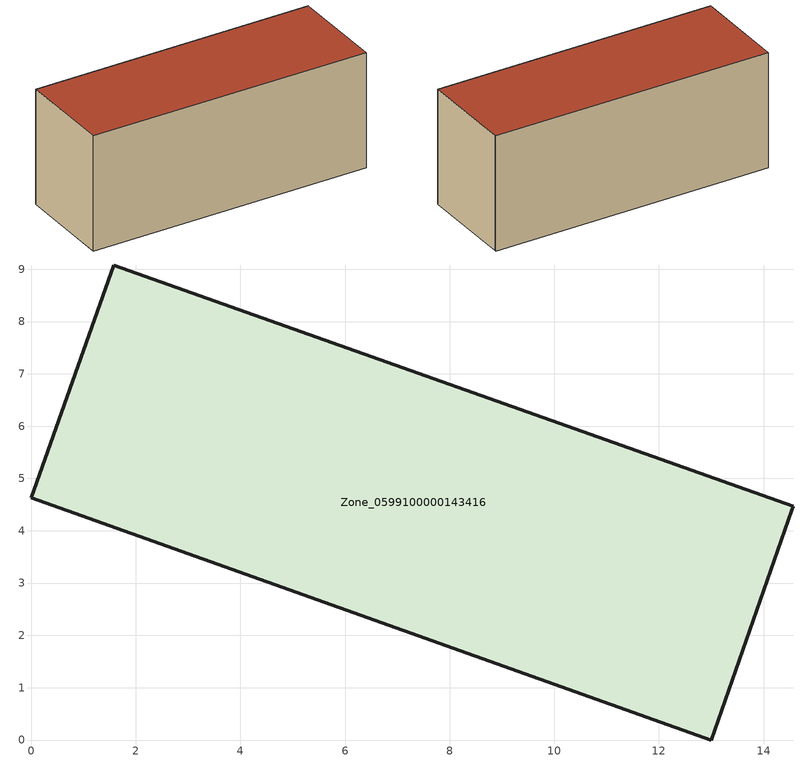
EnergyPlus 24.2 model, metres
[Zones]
Zone_0599100000143416
 floor ground (C_G): 1.58,9.08 14.57,4.46 14.54,4.4 13,0 0,4.63 z0.6
 wall outside (C_F): 13,0 14.54,4.4 14.57,4.46 1.58,9.08 0,4.63 13,0 z0.6:6.32
 roof outside (C_R): 14.57,4.46 1.58,9.08 0,4.63 13,0 14.54,4.4 z6.32
[BUILDING]
Pand.0599100000143416: North Axis=0; Terrain=City; Loads Convergence Tolerance Value=0.04; Temperature Convergence Tolerance Value=0.4; Solar Distribution=FullExterior; Maximum Number of Warmup Days=25; Minimum Number of Warmup Days=1
[Site:Location]
Rotterdam.The.Hague.AP_ZH_NLD Design_Conditions: Latitude=51.96; Longitude=4.45; Time Zone=1; Elevation=-4.5
[SITE:GROUNDTEMPERATURE:BUILDINGSURFACE]
18, 18, 18, 18, 18, 18, 18, 18, 18, 18, 18, 18
[MATERIAL] Thermal Absorptance=0.9; Solar Absorptance=0.7; Visible Absorptance=0.7
Name | Roughness | Thickness | Conductivity | Density | Specific Heat
G.TI.1965-1974 | MediumSmooth | 0.15 | 0.882353 | 540 | 1210
F.TI.1965-1974 | Rough | 0.3 | 0.697674 | 1920 | 840
R.TI.1965-1974 | MediumRough | 0.2 | 0.232558 | 1500 | 1000
[CONSTRUCTION]
C_G: G.TI.1965-1974
C_F: F.TI.1965-1974
C_R: R.TI.1965-1974
[ZONE]
Zone_0599100000143416: Type=1; Multiplier=1; Ceiling Height=Autocalculate; Volume=Autocalculate; Floor Area=autocalculate; Part of Total Floor Area=Yes
[ZONEINFILTRATION:DESIGNFLOWRATE]
Infil_Zone_0599100000143416: Zone or ZoneList or Space or SpaceList=Zone_0599100000143416; Schedule=AlwaysOn; Design Flow Rate Calculation Method=Flow/Area; Flow Rate per Floor Area=0.003; Constant Term Coefficient=1; Temperature Term Coefficient=0; Velocity Term Coefficient=0; Velocity Squared Term Coefficient=0
[HVACTEMPLATE:ZONE:IDEALLOADSAIRSYSTEM]
Zone_0599100000143416: Maximum Heating Supply Air Temperature=50; Minimum Cooling Supply Air Temperature=13; Maximum Heating Supply Air Humidity Ratio=0.0156; Minimum Cooling Supply Air Humidity Ratio=0.0077; Heating Limit=NoLimit; Cooling Limit=NoLimit; Dehumidification Control Type=ConstantSensibleHeatRatio; Cooling Sensible Heat Ratio=0.7; Dehumidification Setpoint=60; Humidification Control Type=None; Humidification Setpoint=30; Outdoor Air Method=None; Outdoor Air Flow Rate per Person=0.00944; Outdoor Air Flow Rate per Zone Floor Area=0; Outdoor Air Flow Rate per Zone=0; Demand Controlled Ventilation Type=None; Outdoor Air Economizer Type=NoEconomizer; Heat Recovery Type=None; Sensible Heat Recovery Effectiveness=0.7; Latent Heat Recovery Effectiveness=0.65
[ZONECONTROL:THERMOSTAT]
ThermostatControl_Zone_0599100000143416: Zone or ZoneList=Zone_0599100000143416; Control Type Schedule=DualSetpointControlType; Control 1=Thermostat_Zone_0599100000143416; Temperature Difference Between Cutout And Setpoint=0
[THERMOSTATSETPOINT:DUALSETPOINT]
Thermostat_Zone_0599100000143416: Heating Setpoint Temperature Schedule=HeatingSetpoint_Zone_0599100000143416; Cooling Setpoint Temperature Schedule=CoolingSetpoint_Zone_0599100000143416
[SCHEDULE:COMPACT]
HeatingSetpoint_Zone_0599100000143416: Through: 12/31, For: AllDays, Until: 24:00, 21
CoolingSetpoint_Zone_0599100000143416: Through: 12/31, For: AllDays, Until: 24:00, 24
DualSetpointControlType: Through: 12/31, For: AllDays, Until: 24:00, 4
AlwaysOn: Through: 12/31, For: AllDays, Until: 24:00, 1
